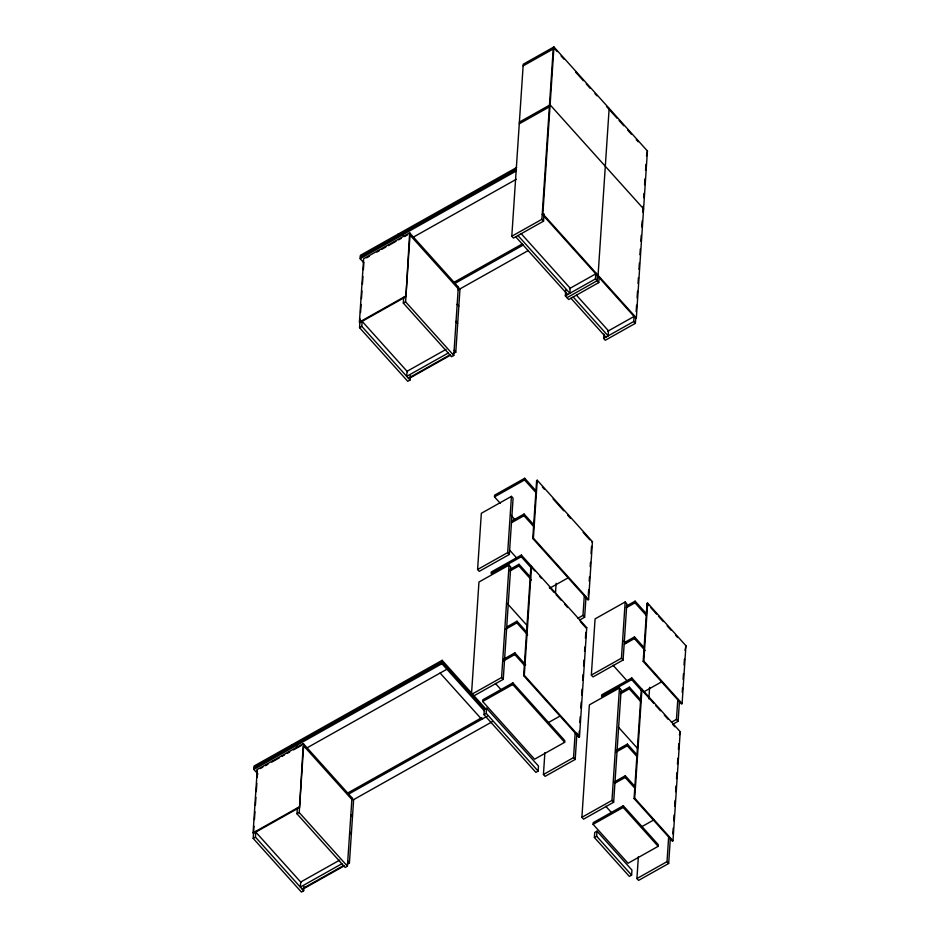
<?xml version="1.0" encoding="UTF-8"?>
<svg xmlns="http://www.w3.org/2000/svg" width="939" height="939" viewBox="0 0 939 939"><rect width="100%" height="100%" fill="white"/><g stroke="black" fill="none" stroke-linecap="round" stroke-linejoin="round"><path stroke-width="1.41" d="M257.967 774.029L253.823 769.428L254.046 766.048L442.152 660.328L485.897 709.015M303.297 743.618L299.553 807.47L253.53 833.339L253.072 832.823L257.274 769.487L303.297 743.618L351.972 797.786L347.43 866.181L345.176 867.448L296.959 813.796L297.346 807.998M303.954 886.428L303.661 890.782L301.407 892.05L253.19 838.398L254.011 826.132M254.446 819.547L254.962 811.742M255.408 805.04L255.924 797.352M256.3 791.589L256.852 783.29M257.239 777.492L257.274 769.487M303.661 890.782L255.455 837.13L255.831 831.32M291.56 746.599L291.665 744.909M296.571 743.782L296.454 745.46L298.121 747.303M347.43 866.181L299.212 812.528L303.755 744.134M363.487 262.38L360.177 258.695L360.4 255.314L516.626 167.518M409.65 232.884L405.906 296.736L359.883 322.605L359.426 322.089L363.628 258.753L409.65 232.884L458.326 287.052L453.783 355.447L451.53 356.714L403.312 303.062L403.7 297.264M410.308 375.694L410.014 380.049L407.761 381.316L359.543 327.664L360.13 318.955M360.553 312.523L361.092 304.459M361.48 298.661L361.984 290.937M362.442 284.153L362.947 276.536M363.405 269.657L363.898 262.145M410.014 380.049L361.808 326.385L362.196 320.586M346.867 864.408L349.425 862.964L351.327 834.208L349.672 832.365M397.913 235.865L398.019 234.175M402.925 233.036L402.819 234.727L404.474 236.569M453.783 355.447L405.578 301.795L410.12 233.4M453.22 353.674L455.779 352.231L457.692 323.474L456.025 321.631M484.618 711.21L441.929 663.709L442.152 660.328M447.011 667.547L446.894 669.237L306.537 748.125M477.599 569.504L481.331 513.293L511.426 496.379L513.081 498.222L509.349 554.433L479.254 571.346L477.599 569.504L507.694 552.59L511.426 496.379M471.484 694.437L478.96 582.016L509.055 565.102L510.71 566.945L503.245 679.366L473.15 696.28L471.484 694.437L501.59 677.524L509.055 565.102M500.299 503.339L494.489 496.872L494.607 495.193L524.701 478.28L536.322 491.203M544.045 213.857L543.552 221.158L513.457 238.072L511.802 236.229L523.234 64.216L553.951 46.95L647.429 150.991L636.349 317.945L635.715 318.298L542.237 214.256L542.859 213.904L553.951 46.95M482.681 701.468L482.799 699.778L512.894 682.864L564.785 740.613L564.668 742.303L534.573 759.217L482.681 701.468L512.776 684.543L512.894 682.864M481.824 717.642L481.707 719.321L440.121 673.04M483.984 714.626L484.313 709.567L486.578 708.299L538.47 766.048L538.129 771.107L535.876 772.374L483.984 714.626L486.238 713.358L486.578 708.299M531.462 579.985L518.88 565.971L518.985 564.28L510.206 569.21M536.216 492.893L524.584 479.958L524.701 478.28M543.552 221.158L541.897 219.315L553.329 47.302L557.203 51.61M524.561 665.469L514.772 654.565L514.877 652.875L503.597 659.225M527.648 634.881L516.873 622.897L516.99 621.219L506.954 626.853M521.262 556.757L521.38 555.066L491.285 571.98L491.167 573.67L521.262 556.757L531.051 567.649M533.786 526.615L523.997 515.722L524.103 514.032L511.567 521.086M523.657 675.657L530.911 566.604L531.533 566.252L524.291 675.305L579.492 736.739L578.87 737.092L523.657 675.657L524.291 675.305M532.777 538.493L536.615 480.592L537.249 480.24L592.45 541.686L588.6 599.587L587.978 599.939L532.777 538.493L533.399 538.141L537.249 480.24M599.152 276.759L598.765 282.592L568.67 299.518L565.348 295.832L565.736 289.987M576.933 733.159L575.196 759.44L545.09 776.353L543.435 774.511L544.89 752.609M555.465 593.378L556.146 583.283M598.765 282.592L595.455 278.906L595.842 273.073M597.497 274.916L597.11 280.749L567.003 297.675M609.153 108.384L598.073 275.338L597.439 275.69M575.196 759.44L573.541 757.597L575.184 732.772M579.621 620.045L584.633 617.216L582.978 615.374L584.328 595.197M584.633 617.216L585.983 597.04M635.773 317.511L635.386 323.356L605.279 340.27L603.624 338.427L603.918 334.049M578.87 737.092L579.257 731.281M579.832 722.549L580.22 716.739M580.795 708.018L581.182 702.196M581.664 694.93L582.051 689.109M582.638 680.388L583.025 674.566M583.6 665.845L583.988 660.035M584.563 651.302L584.856 646.948M585.431 638.215L585.819 632.405M588.272 595.596L588.647 589.798M589.223 581.112L589.516 576.769M590.185 566.64L590.478 562.297M591.054 553.611L591.535 546.381M579.492 736.739L586.734 627.686L521.38 555.066M581.898 817.317L589.363 704.884L619.458 687.97L621.125 689.813L613.648 802.246L583.553 819.16L581.898 817.317L611.993 800.404L619.458 687.97M591.347 675.094L595.08 618.883L625.174 601.969L626.829 603.812L623.097 660.023L593.002 676.937L591.347 675.094L621.442 658.18L625.174 601.969M593.096 824.336L593.202 822.658L623.296 805.732L658.262 844.654L658.157 846.332L628.05 863.246L593.096 824.336L623.191 807.423L623.296 805.732M594.387 837.494L594.727 832.435L596.981 831.168L631.947 870.077L631.607 875.136L629.353 876.416L594.387 837.494L596.652 836.226L596.981 831.168M635.386 323.356L633.719 321.514L634.118 315.668M636.161 311.666L636.583 305.21M637.065 297.933L637.511 291.231M638.039 283.39L638.426 277.58M638.966 269.329L639.389 263.037M639.94 254.727L640.328 248.882M640.832 241.229L641.22 235.407M641.783 226.98L642.182 220.876M642.769 212.144L643.156 206.345M643.731 197.706L644.013 193.317M644.588 184.737L644.976 178.844M645.551 170.323L645.938 164.36M646.501 155.909L647.429 150.991M640.774 701.621L629.283 688.839L629.4 687.16L620.62 692.09M646.478 615.62L634.999 602.838L635.116 601.148L626.336 606.089M634.893 788.255L625.174 777.445L625.292 775.755L614 782.105M636.994 756.588L627.287 745.777L627.393 744.087L616.113 750.437M631.677 679.636L631.794 677.946L601.688 694.86L601.582 696.55L631.677 679.636L641.384 690.435M645.081 650.481L634.4 638.59L634.518 636.912L624.482 642.546M634.071 798.537L641.314 689.484L641.947 689.12L634.705 798.185L672.981 840.781L672.347 841.133L634.071 798.537L634.705 798.185M643.18 661.373L647.03 603.472L647.652 603.12L685.928 645.715L682.09 703.616L681.456 703.968L643.18 661.373L643.814 661.021L647.652 603.12M670.317 838.656L668.674 863.481L638.579 880.395L636.924 878.552L638.379 856.65M648.861 698.851L649.624 687.325M668.674 863.481L667.019 861.638L668.662 836.813M673.099 724.075L678.122 721.258L676.467 719.415L677.805 699.238M678.122 721.258L679.46 701.081M672.829 833.855L673.216 828.045M673.697 820.768L674.085 814.958M674.672 806.237L675.047 800.415M675.634 791.694L676.021 785.873M676.503 778.607L676.89 772.785M677.465 764.064L677.852 758.254M678.428 749.522L678.815 743.711M679.402 734.979L680.223 731.727L631.794 677.946M682.23 692.383L682.512 688.052M683.087 679.366L683.475 673.568M684.05 664.882L684.437 659.096M685.012 650.41L685.928 645.715M672.981 840.781L680.223 731.727M523.117 65.906L553.212 48.992M519.384 122.117L550.101 104.851L643.591 208.881L642.957 209.233M519.267 123.807L549.362 106.893M360.294 257.004L516.509 169.208M360.177 258.695L516.38 170.898M366.644 257.826L369.203 256.394M376.879 252.075L379.438 250.643M381.985 249.211L385.823 247.051M388.382 245.619L396.047 241.3M398.606 239.868L401.164 238.424M405.002 236.276L407.561 234.832M412.89 237.391L516.25 179.302M511.802 236.229L541.897 219.315M359.426 322.089L405.448 296.219M359.543 327.664L361.808 326.385M403.312 303.062L405.578 301.795M453.314 282.698L522.213 243.976M454.476 283.672L523.387 244.95M458.173 289.916L528.352 250.478M446.037 349.39L407.045 371.304L406.704 376.363L448.22 353.029M408.359 378.206L449.875 354.872M409.756 378.1L450.661 355.106M569.445 288.649L595.784 273.848M565.348 295.832L595.455 278.906M607.721 331.256L634.06 316.455M603.624 338.427L633.719 321.514M494.489 496.872L524.584 479.958M511.45 522.765L523.997 515.722M510.1 570.9L518.88 565.971M591.828 542.038L592.45 541.686M549.55 588.272L568.365 577.696M253.929 767.738L442.034 662.018L484.817 709.626M253.823 769.428L441.929 663.709M505.581 629.247L516.873 622.897M260.291 768.56L262.85 767.128M265.408 765.684L267.967 764.252M271.794 762.092L279.47 757.785M282.029 756.353L284.587 754.909M287.134 753.477L289.693 752.033M293.531 749.885L301.196 745.566M577.966 618.202L582.978 615.374M503.48 660.915L514.772 654.565M586.734 627.686L586.112 628.038L580.302 621.571M626.219 607.768L634.999 602.838M253.072 832.823L299.095 806.953M253.19 838.398L255.455 837.13M296.959 813.796L299.212 812.528M346.961 793.443L480.944 718.135M348.123 794.406L487.353 716.152M624.365 644.236L634.4 638.59M353.087 799.934L492.177 721.762M547.848 722.889L560.395 715.847M620.503 693.78L629.283 688.839M339.683 860.124L300.691 882.038L300.351 887.097L341.855 863.763M644.283 691.597L661.842 681.737M302.006 888.94L343.51 865.605M303.403 888.834L344.308 865.84M543.435 774.511L573.541 757.597M615.996 752.116L627.287 745.777M671.444 722.232L676.467 719.415M615.151 783.079L625.174 777.445M641.337 826.93L653.873 819.876M636.924 878.552L667.019 861.638M561.076 55.929L563.975 59.157M575.607 72.092L583.354 80.719M586.253 83.947L590.126 88.266M594.974 93.654L596.911 95.801M606.594 106.588L617.146 118.326M619.059 120.45L623.836 125.779M627.663 130.04L631.501 134.3M636.278 139.629L638.191 141.754M542.859 213.904L636.349 317.945M521.251 233.752L570.208 288.226L569.867 293.285L517.976 235.536M576.429 295.163L608.484 330.833L608.143 335.892L573.177 296.97M515.722 236.804L567.614 294.553M570.924 298.25L605.89 337.16M458.314 287.334L459.969 289.177L458.842 306.044L457.187 304.201M410.003 235.09L458.22 288.743M457.164 304.482L458.831 306.325L457.704 323.192L456.049 321.349M454.124 350.388L455.779 352.231M542.425 487.059L544.362 489.219M553.083 498.914L563.74 510.781M567.614 515.088L570.513 518.316M583.107 532.331L589.892 539.878M647.03 603.472L648.943 605.596M650.856 607.733L656.596 614.118M658.509 616.254L663.298 621.571M667.124 625.832L670.951 630.092M675.74 635.421L677.653 637.546M635.116 601.148L646.595 613.93M362.137 321.326L407.467 371.762M524.103 514.032L533.892 524.924M634.518 636.912L644.224 647.722M533.399 538.141L588.6 599.587M643.814 661.021L682.09 703.616M510.957 515.194L514.83 519.513M624.036 641.055L625.949 643.18M621.442 658.18L623.097 660.023M530.911 566.604L534.784 570.912M539.62 576.3L541.557 578.459M549.303 587.086L554.151 592.474M556.088 594.622L560.935 600.021M564.808 604.329L567.708 607.556M641.314 689.484L653.755 703.323M655.668 705.447L660.457 710.776M664.284 715.037L668.11 719.297M672.899 724.626L674.812 726.751M509.56 550.066L516.415 557.696M613.05 665.235L627.616 681.456M518.985 564.28L530.605 577.215M629.4 687.16L640.879 699.942M507.694 552.59L509.349 554.433M507.177 603.366L527.518 625.996M618.332 727.056L637.464 748.36M516.99 621.219L526.779 632.111M627.393 744.087L637.111 754.897M514.877 652.875L525.652 664.871M625.292 775.755L634.999 786.565M512.776 684.543L564.668 742.303M623.191 807.423L658.157 846.332M501.59 677.524L503.245 679.366M611.993 800.404L613.648 802.246M495.44 683.463L501.32 690.001M605.761 806.249L611.594 812.728M486.238 713.358L538.129 771.107M596.652 836.226L631.607 875.136M351.949 798.068L353.604 799.911L352.489 816.777L350.834 814.935M303.649 745.824L351.855 799.476M350.81 815.216L352.465 817.059L351.35 833.926L349.695 832.083M347.759 861.122L349.425 862.964M255.784 832.071L301.102 882.507"/></g></svg>
